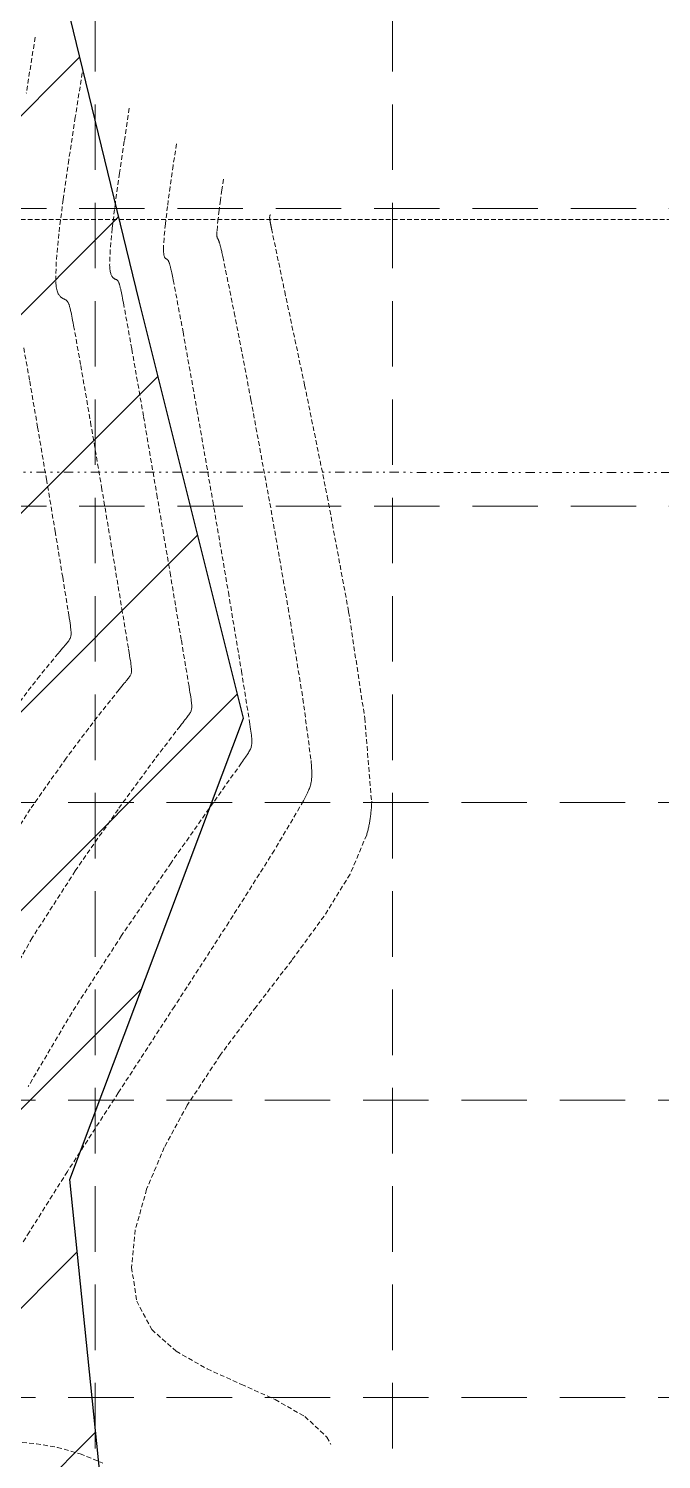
# Model space of a CAD drawing. Extents: x 299711 to 300729, y 199411 to 200048.
# Drawn here: x 300533.8 to 300567.6, y 199932.3 to 200008.7 of the extents above; entities that cross this region are included whole.
import ezdxf

# ---------------------------------------------------------------- set-up
doc = ezdxf.new("R2010")
doc.units = 0
doc.header["$MEASUREMENT"] = 0
doc.linetypes.add('DIVIDE', pattern=[1.25, 0.5, -0.25, 0, -0.25, 0, -0.25])
doc.linetypes.add('HIDDEN', pattern=[0.375, 0.25, -0.125])
for name, color, linetype in [('BOUND-17', 7, 'Continuous'), ('BOUND-30', 7, 'Continuous'), ('CONT-1', 252, 'Continuous'), ('CONT-2', 252, 'Continuous'), ('GRID', 254, 'HIDDEN'), ('WATER', 5, 'Continuous')]:
    doc.layers.add(name, color=color, linetype=linetype)

msp = doc.modelspace()

# ---------------------------------------------------------------- hatches: boundary and pattern name
at = {"layer": 'WATER'}
h = msp.add_hatch(dxfattribs=at)
h.set_pattern_fill('ANSI31', color=256, scale=60, style=0)
h.paths.add_polyline_path([(300024.184, 199948.501), (300022.336, 199944.484), (300033.266, 199938.377), (300054.726, 199935.244), (300069.355, 199934.28), (300082.32, 199931.306), (300102.173, 199930.904), (300137.815, 199933.309), (300145.357, 199934.581), (300150.654, 199936.133), (300216.427, 199929.212), (300239.967, 199935.211), (300309.481, 199930.143), (300388.058, 199931.325), (300401.647, 199934.278), (300431.187, 199932.506), (300460.136, 199930.143), (300468.407, 199924.828), (300479.633, 199924.237), (300485.541, 199921.875), (300518.625, 199923.647), (300538.713, 199920.103), (300525.124, 199922.466), (300533.099, 199864.816), (300538.771, 199829.853), (300537.826, 199784.495), (300528.373, 199740.082), (300530.263, 199724.017), (300532.154, 199712.678), (300534.044, 199695.669), (300534.044, 199677.714), (300534.044, 199662.595), (300533.099, 199645.586), (300531.209, 199633.301), (300531.209, 199613.457), (300531.209, 199603.063), (300531.209, 199589.833), (300531.357, 199574.696), (300530.428, 199553.335), (300539.718, 199544.048), (300551.331, 199541.726), (300549.938, 199549.62), (300551.331, 199555.193), (300545.416, 199554.574), (300540.688, 199561.462), (300536.466, 199582.126), (300537.346, 199596.582), (300538.789, 199622.526), (300540.183, 199640.636), (300539.254, 199661.997), (300539.718, 199694.967), (300536.931, 199713.542), (300535.073, 199727.473), (300535.537, 199739.546), (300544.709, 199775.384), (300545.797, 199796.586), (300544.828, 199821.739), (300545.757, 199845.422), (300538.325, 199864.461), (300537.86, 199884.893), (300536.466, 199912.755), (300537.875, 199929.161), (300536.017, 199947.272), (300545.307, 199971.883), (300539.733, 199994.173), (300535.552, 200011.354), (300523.475, 200017.855), (300528.584, 199979.313), (300523.939, 199961.203), (300513.719, 199943.557), (300495.603, 199941.235), (300472.377, 199944.485), (300446.828, 199946.807), (300411.059, 199943.557), (300349.742, 199935.198), (300335.806, 199937.52), (300307.005, 199940.306), (300271.237, 199943.557), (300240.498, 199942.176), (300214.02, 199942.176), (300175.464, 199943.104), (300151.309, 199946.819), (300105.32, 199947.284), (300086.275, 199945.426), (300062.119, 199943.569), (300053.293, 199943.569)])

# ---------------------------------------------------------------- linework, layer by layer
at = {"layer": 'BOUND-17', "color": 7, "linetype": 'HIDDEN', "lineweight": 0}
msp.add_lwpolyline([(300612.406, 199998.518), (300505.724, 199998.516), (300434.951, 199982.513), (299854.88, 199982.499)], dxfattribs=at)
at = {"layer": 'BOUND-30', "color": 7, "linetype": 'DIVIDE', "lineweight": 0}
msp.add_line((300516.849, 199985.029), (300612.406, 199984.991), dxfattribs=at)
at = {"layer": 'CONT-1', "color": 25, "linetype": 'HIDDEN', "lineweight": 0}
msp.add_lwpolyline([(300539.199, 200004.449), (300538.931, 200002.684), (300538.679, 200000.983), (300538.459, 199999.408), (300538.286, 199998.024), (300538.178, 199996.893), (300538.151, 199996.078), (300538.154, 199995.996), (300538.159, 199995.921), (300538.165, 199995.851), (300538.173, 199995.788), (300538.182, 199995.731), (300538.193, 199995.679), (300538.205, 199995.631), (300538.218, 199995.587), (300538.233, 199995.549), (300538.248, 199995.515), (300538.264, 199995.485), (300538.28, 199995.459), (300538.297, 199995.436), (300538.314, 199995.416), (300538.331, 199995.399), (300538.349, 199995.384), (300538.366, 199995.372), (300538.384, 199995.36), (300538.401, 199995.351), (300538.417, 199995.342), (300538.434, 199995.334), (300538.45, 199995.327), (300538.466, 199995.32), (300538.482, 199995.314), (300538.497, 199995.307), (300538.511, 199995.299), (300538.525, 199995.291), (300538.539, 199995.282), (300538.553, 199995.272), (300538.566, 199995.26), (300538.578, 199995.246), (300538.591, 199995.23), (300538.603, 199995.212), (300538.615, 199995.19), (300538.628, 199995.165), (300538.64, 199995.136), (300538.65, 199995.111), (300538.659, 199995.084), (300538.669, 199995.055), (300538.679, 199995.022), (300538.689, 199994.985), (300538.7, 199994.945), (300538.71, 199994.909), (300538.72, 199994.87), (300538.73, 199994.828), (300538.74, 199994.783), (300538.751, 199994.734), (300538.763, 199994.682), (300538.78, 199994.6), (300538.799, 199994.509), (300538.819, 199994.41), (300538.84, 199994.303), (300538.863, 199994.187), (300538.887, 199994.061), (300539.336, 199991.585), (300539.962, 199987.985), (300540.672, 199983.823), (300541.375, 199979.658), (300541.979, 199976.05), (300542.392, 199973.558), (300542.417, 199973.402), (300542.44, 199973.26), (300542.461, 199973.131), (300542.479, 199973.014), (300542.495, 199972.91), (300542.508, 199972.815), (300542.518, 199972.735), (300542.526, 199972.662), (300542.532, 199972.597), (300542.535, 199972.538), (300542.535, 199972.485), (300542.533, 199972.437), (300542.528, 199972.394), (300542.521, 199972.354), (300542.51, 199972.315), (300542.497, 199972.277), (300542.48, 199972.238), (300542.46, 199972.199), (300542.437, 199972.16), (300542.411, 199972.119), (300542.381, 199972.075), (300542.347, 199972.028), (300542.308, 199971.976), (300542.265, 199971.92), (300542.219, 199971.86), (300542.169, 199971.795), (300542.113, 199971.725), (300542.052, 199971.647), (300541.987, 199971.564), (300541.916, 199971.473), (300540.562, 199969.702), (300538.598, 199967.021), (300536.317, 199963.739), (300534.016, 199960.164), (300531.99, 199956.603)], dxfattribs=at)
at = {"layer": 'CONT-2', "color": 43, "linetype": 'HIDDEN', "lineweight": 0}
for points in [[(300534.173, 200008.236), (300533.698, 200005.251)], [(300536.686, 200006.342), (300536.316, 200003.972), (300535.968, 200001.689), (300535.667, 199999.583), (300535.434, 199997.74), (300535.295, 199996.249), (300535.27, 199995.199), (300535.277, 199995.096), (300535.286, 199995.002), (300535.297, 199994.916), (300535.311, 199994.839), (300535.326, 199994.769), (300535.343, 199994.706), (300535.362, 199994.648), (300535.383, 199994.596), (300535.405, 199994.55), (300535.428, 199994.509), (300535.452, 199994.474), (300535.476, 199994.442), (300535.501, 199994.415), (300535.527, 199994.39), (300535.552, 199994.368), (300535.577, 199994.349), (300535.602, 199994.332), (300535.627, 199994.316), (300535.651, 199994.302), (300535.675, 199994.288), (300535.698, 199994.276), (300535.721, 199994.264), (300535.743, 199994.252), (300535.764, 199994.241), (300535.784, 199994.229), (300535.803, 199994.218), (300535.822, 199994.205), (300535.84, 199994.192), (300535.857, 199994.177), (300535.873, 199994.162), (300535.889, 199994.145), (300535.904, 199994.126), (300535.919, 199994.105), (300535.933, 199994.081), (300535.947, 199994.053), (300535.961, 199994.022), (300535.972, 199993.996), (300535.982, 199993.967), (300535.993, 199993.936), (300536.004, 199993.901), (300536.015, 199993.862), (300536.027, 199993.82), (300536.036, 199993.782), (300536.047, 199993.741), (300536.057, 199993.696), (300536.068, 199993.647), (300536.08, 199993.595), (300536.092, 199993.54), (300536.111, 199993.45), (300536.131, 199993.351), (300536.152, 199993.243), (300536.175, 199993.124), (300536.2, 199992.995), (300536.226, 199992.854), (300536.609, 199990.711), (300537.13, 199987.69), (300537.717, 199984.227), (300538.299, 199980.761), (300538.803, 199977.731), (300539.159, 199975.574), (300539.188, 199975.401), (300539.213, 199975.245), (300539.236, 199975.103), (300539.256, 199974.977), (300539.273, 199974.864), (300539.287, 199974.764), (300539.298, 199974.679), (300539.307, 199974.604), (300539.313, 199974.538), (300539.317, 199974.478), (300539.317, 199974.426), (300539.315, 199974.378), (300539.311, 199974.337), (300539.303, 199974.298), (300539.293, 199974.261), (300539.279, 199974.226), (300539.262, 199974.19), (300539.242, 199974.153), (300539.219, 199974.116), (300539.191, 199974.077), (300539.16, 199974.035), (300539.124, 199973.989), (300539.084, 199973.938), (300539.038, 199973.881), (300538.988, 199973.821), (300538.933, 199973.755), (300538.873, 199973.682), (300538.807, 199973.603), (300538.734, 199973.515), (300538.656, 199973.42), (300537.482, 199971.948), (300535.826, 199969.754), (300533.914, 199967.041), (300531.974, 199964.014)], [(300541.712, 200002.555), (300541.543, 200001.387), (300541.383, 200000.26), (300541.242, 199999.213), (300541.129, 199998.287), (300541.053, 199997.522), (300541.025, 199996.958), (300541.025, 199996.899), (300541.026, 199996.845), (300541.028, 199996.795), (300541.031, 199996.749), (300541.035, 199996.707), (300541.04, 199996.669), (300541.046, 199996.633), (300541.052, 199996.6), (300541.059, 199996.571), (300541.067, 199996.545), (300541.075, 199996.522), (300541.084, 199996.502), (300541.093, 199996.485), (300541.102, 199996.47), (300541.112, 199996.457), (300541.121, 199996.446), (300541.131, 199996.436), (300541.141, 199996.428), (300541.151, 199996.421), (300541.161, 199996.414), (300541.172, 199996.409), (300541.182, 199996.403), (300541.192, 199996.398), (300541.202, 199996.393), (300541.212, 199996.387), (300541.221, 199996.381), (300541.231, 199996.374), (300541.241, 199996.365), (300541.251, 199996.355), (300541.261, 199996.344), (300541.271, 199996.33), (300541.28, 199996.315), (300541.29, 199996.296), (300541.301, 199996.275), (300541.311, 199996.251), (300541.322, 199996.223), (300541.331, 199996.2), (300541.339, 199996.174), (300541.348, 199996.146), (300541.357, 199996.115), (300541.367, 199996.081), (300541.377, 199996.045), (300541.386, 199996.012), (300541.395, 199995.976), (300541.404, 199995.938), (300541.414, 199995.898), (300541.424, 199995.855), (300541.434, 199995.81), (300541.45, 199995.738), (300541.467, 199995.661), (300541.485, 199995.577), (300541.504, 199995.486), (300541.524, 199995.389), (300541.545, 199995.286), (300542.069, 199992.512), (300542.812, 199988.35), (300543.658, 199983.487), (300544.49, 199978.611), (300545.189, 199974.407), (300545.64, 199971.564), (300545.66, 199971.429), (300545.678, 199971.304), (300545.694, 199971.189), (300545.708, 199971.083), (300545.72, 199970.986), (300545.73, 199970.897), (300545.737, 199970.819), (300545.742, 199970.747), (300545.745, 199970.681), (300545.746, 199970.62), (300545.744, 199970.562), (300545.741, 199970.509), (300545.734, 199970.461), (300545.726, 199970.415), (300545.715, 199970.369), (300545.701, 199970.325), (300545.684, 199970.28), (300545.665, 199970.234), (300545.643, 199970.19), (300545.618, 199970.144), (300545.591, 199970.095), (300545.56, 199970.044), (300545.525, 199969.989), (300545.487, 199969.931), (300545.447, 199969.871), (300545.403, 199969.806), (300545.355, 199969.737), (300545.304, 199969.663), (300545.249, 199969.585), (300545.189, 199969.501), (300543.682, 199967.377), (300541.427, 199964.162), (300538.787, 199960.282), (300536.127, 199956.165), (300533.807, 199952.238)], [(300544.225, 200000.661), (300544.146, 200000.089), (300544.07, 199999.534), (300544.002, 199999.016), (300543.945, 199998.553), (300543.903, 199998.163), (300543.879, 199997.863), (300543.877, 199997.831), (300543.876, 199997.801), (300543.875, 199997.772), (300543.875, 199997.745), (300543.875, 199997.721), (300543.875, 199997.698), (300543.876, 199997.675), (300543.877, 199997.655), (300543.878, 199997.636), (300543.88, 199997.619), (300543.882, 199997.603), (300543.885, 199997.588), (300543.887, 199997.575), (300543.89, 199997.563), (300543.893, 199997.552), (300543.897, 199997.542), (300543.9, 199997.532), (300543.904, 199997.523), (300543.908, 199997.514), (300543.913, 199997.506), (300543.917, 199997.497), (300543.922, 199997.489), (300543.927, 199997.48), (300543.932, 199997.47), (300543.938, 199997.461), (300543.943, 199997.45), (300543.949, 199997.438), (300543.955, 199997.426), (300543.962, 199997.411), (300543.968, 199997.396), (300543.975, 199997.379), (300543.982, 199997.36), (300543.99, 199997.339), (300543.998, 199997.317), (300544.006, 199997.291), (300544.015, 199997.264), (300544.022, 199997.241), (300544.029, 199997.217), (300544.036, 199997.191), (300544.044, 199997.164), (300544.052, 199997.135), (300544.06, 199997.103), (300544.067, 199997.076), (300544.075, 199997.047), (300544.083, 199997.016), (300544.091, 199996.984), (300544.099, 199996.951), (300544.107, 199996.915), (300544.12, 199996.861), (300544.134, 199996.803), (300544.148, 199996.741), (300544.163, 199996.676), (300544.179, 199996.607), (300544.195, 199996.534), (300544.805, 199993.542), (300545.695, 199988.884), (300546.707, 199983.361), (300547.684, 199977.776), (300548.47, 199972.93), (300548.906, 199969.625), (300548.916, 199969.511), (300548.925, 199969.404), (300548.932, 199969.302), (300548.938, 199969.205), (300548.943, 199969.114), (300548.946, 199969.027), (300548.947, 199968.948), (300548.947, 199968.872), (300548.945, 199968.8), (300548.941, 199968.731), (300548.936, 199968.665), (300548.929, 199968.6), (300548.921, 199968.541), (300548.911, 199968.482), (300548.899, 199968.425), (300548.886, 199968.367), (300548.87, 199968.31), (300548.853, 199968.252), (300548.834, 199968.196), (300548.814, 199968.139), (300548.791, 199968.082), (300548.767, 199968.022), (300548.74, 199967.96), (300548.711, 199967.897), (300548.681, 199967.833), (300548.649, 199967.766), (300548.614, 199967.697), (300548.578, 199967.625), (300548.539, 199967.551), (300548.498, 199967.473), (300546.946, 199964.841), (300544.521, 199961.005), (300541.612, 199956.506), (300538.608, 199951.888), (300535.896, 199947.695), (300533.865, 199944.47), (300533.476, 199943.83)], [(300546.738, 199998.767), (300546.727, 199998.754), (300546.717, 199998.739), (300546.708, 199998.72), (300546.701, 199998.697), (300546.696, 199998.667), (300546.694, 199998.628), (300546.694, 199998.622), (300546.694, 199998.616), (300546.695, 199998.61), (300546.695, 199998.603), (300546.695, 199998.597), (300546.696, 199998.59), (300546.696, 199998.582), (300546.697, 199998.574), (300546.697, 199998.566), (300546.698, 199998.558), (300546.699, 199998.55), (300546.7, 199998.541), (300546.701, 199998.532), (300546.702, 199998.523), (300546.703, 199998.513), (300546.704, 199998.503), (300546.706, 199998.493), (300546.707, 199998.482), (300546.709, 199998.472), (300546.71, 199998.46), (300546.712, 199998.449), (300546.714, 199998.437), (300546.716, 199998.425), (300546.718, 199998.412), (300546.72, 199998.4), (300546.723, 199998.386), (300546.725, 199998.373), (300546.727, 199998.359), (300546.73, 199998.345), (300546.733, 199998.33), (300546.736, 199998.315), (300546.738, 199998.3), (300546.741, 199998.285), (300546.744, 199998.269), (300546.748, 199998.253), (300546.751, 199998.236), (300546.753, 199998.223), (300546.756, 199998.21), (300546.759, 199998.197), (300546.761, 199998.183), (300546.764, 199998.169), (300546.767, 199998.155), (300546.769, 199998.143), (300546.772, 199998.131), (300546.774, 199998.119), (300546.777, 199998.106), (300546.78, 199998.093), (300546.782, 199998.081), (300546.786, 199998.061), (300546.79, 199998.042), (300546.795, 199998.022), (300546.799, 199998.001), (300546.803, 199997.98), (300546.795, 199998.025), (300547.497, 199994.67), (300548.561, 199989.672), (300549.771, 199983.737), (300550.913, 199977.574), (300551.774, 199971.89), (300552.138, 199967.393), (300552.146, 199967.465), (300552.143, 199967.387), (300552.139, 199967.31), (300552.135, 199967.234), (300552.13, 199967.16), (300552.125, 199967.086), (300552.119, 199967.017), (300552.113, 199966.948), (300552.107, 199966.88), (300552.1, 199966.813), (300552.093, 199966.747), (300552.085, 199966.681), (300552.077, 199966.62), (300552.068, 199966.559), (300552.059, 199966.498), (300552.05, 199966.438), (300552.04, 199966.378), (300552.029, 199966.319), (300552.019, 199966.263), (300552.008, 199966.207), (300551.996, 199966.151), (300551.985, 199966.095), (300551.972, 199966.04), (300551.96, 199965.985), (300551.947, 199965.931), (300551.933, 199965.878), (300551.92, 199965.824), (300551.906, 199965.77), (300551.891, 199965.717), (300551.876, 199965.663), (300550.989, 199963.559), (300549.601, 199961.321), (300547.873, 199958.958), (300545.97, 199956.482), (300544.056, 199953.902), (300542.294, 199951.229), (300541.07, 199948.981), (300540.124, 199946.744), (300539.52, 199944.586), (300539.322, 199942.573), (300539.594, 199940.774), (300540.402, 199939.255), (300541.702, 199938.095), (300543.362, 199937.153), (300545.19, 199936.327), (300546.992, 199935.515), (300548.576, 199934.613), (300549.748, 199933.519), (300549.969, 199933.111)], [(300533.563, 199991.663), (300533.882, 199989.873), (300534.304, 199987.428), (300534.774, 199984.653), (300535.239, 199981.872), (300535.645, 199979.413), (300535.938, 199977.599), (300535.968, 199977.413), (300535.994, 199977.245), (300536.017, 199977.095), (300536.036, 199976.96), (300536.053, 199976.841), (300536.067, 199976.735), (300536.078, 199976.646), (300536.086, 199976.567), (300536.091, 199976.497), (300536.094, 199976.435), (300536.094, 199976.38), (300536.091, 199976.331), (300536.086, 199976.288), (300536.079, 199976.248), (300536.068, 199976.21), (300536.054, 199976.174), (300536.036, 199976.137), (300536.015, 199976.1), (300535.991, 199976.062), (300535.963, 199976.023), (300535.931, 199975.98), (300535.894, 199975.933), (300535.852, 199975.881), (300535.805, 199975.824), (300535.754, 199975.763), (300535.696, 199975.696), (300535.633, 199975.622), (300535.563, 199975.54), (300535.487, 199975.45), (300535.404, 199975.351), (300534.418, 199974.151), (300533.065, 199972.399)], [(300533.112, 199933.259), (300534.235, 199933.161), (300535.354, 199932.967), (300536.575, 199932.617), (300537.783, 199932.13)]]:
    msp.add_lwpolyline(points, dxfattribs=at)
at = {"layer": 'GRID', "color": 252, "linetype": 'HIDDEN', "lineweight": 0, "ltscale": 14}
for p, q in [((300537.379, 200030.908), (300537.379, 199474.995)), ((300553.26, 200030.908), (300553.26, 199474.995)), ((299728.02, 199999.094), (300712.658, 199999.094)), ((299728.02, 199983.213), (300712.658, 199983.213)), ((299727.435, 199967.383), (300712.073, 199967.383)), ((299727.435, 199951.502), (300712.073, 199951.502)), ((299727.435, 199935.621), (300712.073, 199935.621))]:
    msp.add_line(p, q, dxfattribs=at)
at = {"layer": 'WATER', "flags": 128}
msp.add_lwpolyline([(300544.709, 199775.384), (300545.797, 199796.586), (300544.828, 199821.739), (300545.757, 199845.422), (300538.325, 199864.461), (300537.86, 199884.893), (300536.466, 199912.755), (300537.875, 199929.161), (300536.017, 199947.272), (300545.307, 199971.883), (300539.733, 199994.173), (300535.552, 200011.354), (300523.475, 200017.855), (300528.584, 199979.313), (300523.939, 199961.203), (300513.719, 199943.557), (300495.603, 199941.235), (300472.377, 199944.485), (300446.828, 199946.807), (300411.059, 199943.557), (300349.742, 199935.198), (300335.806, 199937.52)], dxfattribs=at)

doc.saveas('drawing.dxf')
